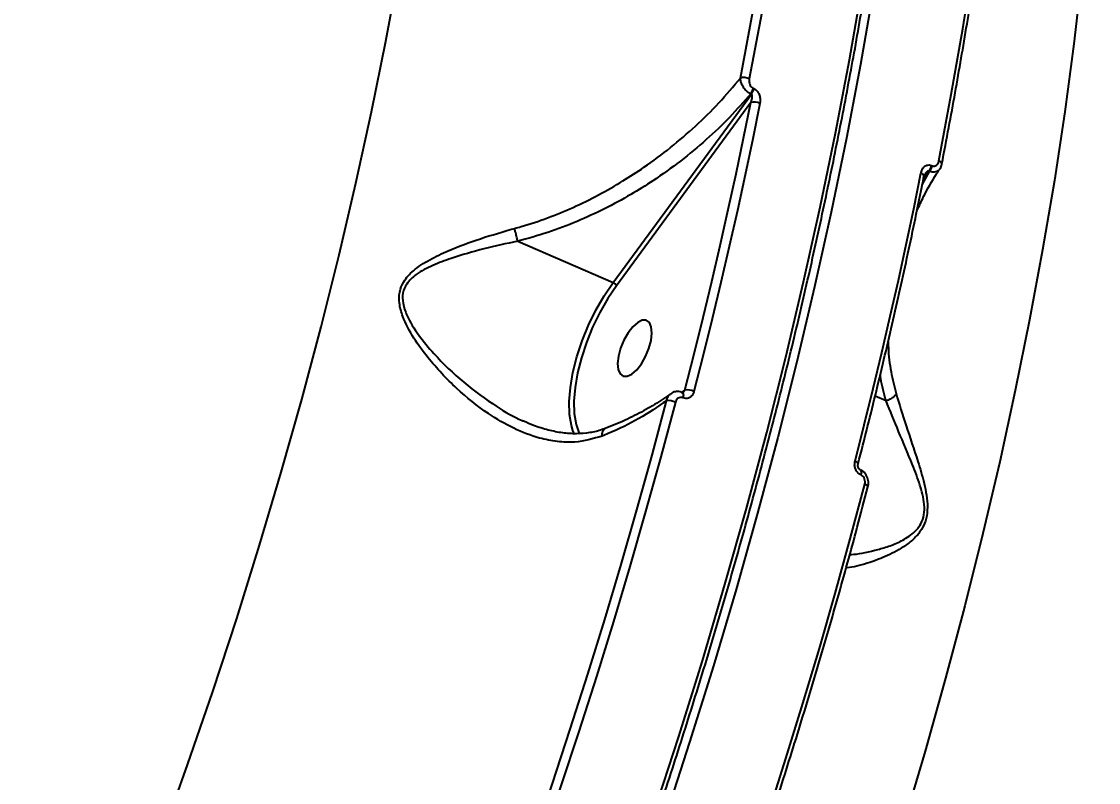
# Model space of a CAD drawing. Header units: millimetres. Extents: x -4153 to 4002, y -5023 to 3197.
# Drawn here: x -260.3 to -100.3, y -1819.7 to -1706.7 of the extents above; entities that cross this region are included whole.
import ezdxf

# ---------------------------------------------------------------- set-up
doc = ezdxf.new("R2010")
doc.units = ezdxf.units.MM
for name, color, linetype in [('DIKOM_ОБЪЕКТ', 7, 'Continuous'), ('DIKOM_РАЗМЕР_ЗОНА', 7, 'Continuous'), ('DIKOM_РАЗМЕР_ОБЪЕКТА', 7, 'Continuous')]:
    doc.layers.add(name, color=color, linetype=linetype)
doc.styles.add('style1', font='arialbd.ttf', dxfattribs={"width": 0.8})
doc.dimstyles.new('1-50', dxfattribs={"dimtxt": 300, "dimasz": 200, "dimexe": 100, "dimexo": 0, "dimgap": 100, "dimtad": 1, "dimtxsty": 'style1', "dimcen": 200, "dimclrd": 7, "dimclre": 7, "dimclrt": 7, "dimadec": 1, "dimazin": 2, "dimtfac": 1, "dimtmove": 0, "dimatfit": 2, "dimfxl": 0, "dimlwd": 25, "dimlwe": 18, "dimarcsym": 0})

# ---------------------------------------------------------------- blocks, each defined once
blk = doc.blocks.new('*D9')
at = {"layer": 'Defpoints', "color": 0, "transparency": 16777216}
for p in [(2370.19, 1747.32), (-2106.31, -2974.61), (1195.51, -2974.61)]:
    blk.add_point(p, dxfattribs=at)
at = {"layer": 'DIKOM_РАЗМЕР_ОБЪЕКТА', "color": 7, "lineweight": 18, "transparency": 16777216}
for p, q in [((2370.19, 1747.32), (-2206.31, 1747.32)), ((1195.51, -2974.61), (-2206.31, -2974.61))]:
    blk.add_line(p, q, dxfattribs=at)
at = {"layer": 'DIKOM_РАЗМЕР_ОБЪЕКТА', "color": 7, "lineweight": 25, "transparency": 16777216}
blk.add_line((-2106.31, 1547.32), (-2106.31, -2774.61), dxfattribs=at)
at = {"layer": 'DIKOM_РАЗМЕР_ОБЪЕКТА', "color": 7, "transparency": 16777216}
for points in [[(-2139.64, 1547.32), (-2072.98, 1547.32), (-2106.31, 1747.32)], [(-2139.64, -2774.61), (-2072.98, -2774.61), (-2106.31, -2974.61)]]:
    blk.add_solid(points, dxfattribs=at)
at = {"layer": 'DIKOM_РАЗМЕР_ОБЪЕКТА', "color": 7, "transparency": 16777216, "insert": (-2359.48, -612.26), "char_height": 300, "attachment_point": 5, "rotation": 90, "style": 'style1'}
blk.add_mtext('{\\fArial|b0|i0|c204|p34;4700}', dxfattribs=at)
blk = doc.blocks.new('*D10')
at = {"layer": 'Defpoints', "color": 0, "transparency": 16777216}
for p in [(4001.69, -909.96), (-3216.31, -1859.46), (4001.69, -4923)]:
    blk.add_point(p, dxfattribs=at)
at = {"layer": 'DIKOM_РАЗМЕР_ЗОНА', "color": 7, "lineweight": 18, "transparency": 16777216}
for p, q in [((4001.69, -909.96), (4001.69, -5023)), ((-3216.31, -1859.46), (-3216.31, -5023))]:
    blk.add_line(p, q, dxfattribs=at)
at = {"layer": 'DIKOM_РАЗМЕР_ЗОНА', "color": 7, "lineweight": 25, "transparency": 16777216}
blk.add_line((-3016.31, -4923), (3801.69, -4923), dxfattribs=at)
at = {"layer": 'DIKOM_РАЗМЕР_ЗОНА', "color": 7, "transparency": 16777216}
for points in [[(-3016.31, -4889.67), (-3016.31, -4956.33), (-3216.31, -4923)], [(3801.69, -4889.67), (3801.69, -4956.33), (4001.69, -4923)]]:
    blk.add_solid(points, dxfattribs=at)
at = {"layer": 'DIKOM_РАЗМЕР_ЗОНА', "color": 7, "transparency": 16777216, "insert": (392.69, -4669.83), "char_height": 300, "attachment_point": 5, "style": 'style1'}
blk.add_mtext('{\\fArial|b0|i0|c204|p34;7200}', dxfattribs=at)
blk = doc.blocks.new('*D11')
at = {"layer": 'Defpoints', "color": 0, "transparency": 16777216}
for p in [(2631.36, 3197.31), (-3702.81, -4429.79), (2071.05, -4429.79)]:
    blk.add_point(p, dxfattribs=at)
at = {"layer": 'DIKOM_РАЗМЕР_ЗОНА', "color": 7, "lineweight": 18, "transparency": 16777216}
for p, q in [((2631.36, 3197.31), (-3802.81, 3197.31)), ((2071.05, -4429.79), (-3802.81, -4429.79))]:
    blk.add_line(p, q, dxfattribs=at)
at = {"layer": 'DIKOM_РАЗМЕР_ЗОНА', "color": 7, "lineweight": 25, "transparency": 16777216}
blk.add_line((-3702.81, 2997.31), (-3702.81, -4229.79), dxfattribs=at)
at = {"layer": 'DIKOM_РАЗМЕР_ЗОНА', "color": 7, "transparency": 16777216}
for points in [[(-3736.14, 2997.31), (-3669.48, 2997.31), (-3702.81, 3197.31)], [(-3736.14, -4229.79), (-3669.48, -4229.79), (-3702.81, -4429.79)]]:
    blk.add_solid(points, dxfattribs=at)
at = {"layer": 'DIKOM_РАЗМЕР_ЗОНА', "color": 7, "transparency": 16777216, "insert": (-3955.98, -616.24), "char_height": 300, "attachment_point": 5, "rotation": 90, "style": 'style1'}
blk.add_mtext('{\\fArial|b0|i0|c204|p34;7600}', dxfattribs=at)
blk = doc.blocks.new('*D12')
at = {"layer": 'Defpoints', "color": 0, "transparency": 16777216}
for p in [(-1688.31, 690.56), (2486.69, 690.56), (-1688.31, -3442.2)]:
    blk.add_point(p, dxfattribs=at)
at = {"layer": 'DIKOM_РАЗМЕР_ОБЪЕКТА', "color": 7, "lineweight": 18, "transparency": 16777216}
for p, q in [((-1688.31, 690.56), (-1688.31, -3542.2)), ((2486.69, 690.56), (2486.69, -3542.2))]:
    blk.add_line(p, q, dxfattribs=at)
at = {"layer": 'DIKOM_РАЗМЕР_ОБЪЕКТА', "color": 7, "lineweight": 25, "transparency": 16777216}
blk.add_line((2286.69, -3442.2), (-1488.31, -3442.2), dxfattribs=at)
at = {"layer": 'DIKOM_РАЗМЕР_ОБЪЕКТА', "color": 7, "transparency": 16777216}
for points in [[(-1488.31, -3408.87), (-1488.31, -3475.54), (-1688.31, -3442.2)], [(2286.69, -3408.87), (2286.69, -3475.54), (2486.69, -3442.2)]]:
    blk.add_solid(points, dxfattribs=at)
at = {"layer": 'DIKOM_РАЗМЕР_ОБЪЕКТА', "color": 7, "transparency": 16777216, "insert": (399.19, -3189.03), "char_height": 300, "attachment_point": 5, "style": 'style1'}
blk.add_mtext('{\\fArial|b0|i0|c204|p34;4175}', dxfattribs=at)

msp = doc.modelspace()

# ---------------------------------------------------------------- linework, layer by layer
at = {"layer": 'DIKOM_ОБЪЕКТ', "color": 7, "linetype": 'Continuous'}
for p, q in [((-151.572, -1716.621), (-151.487, -1716.658)), ((-172.399, -1745.483), (-151.851, -1717.49)), ((-151.851, -1717.49), (-151.936, -1717.453)), ((-151.941, -1718.759), (-171.901, -1745.952)), ((-125.077, -1728.095), (-124.991, -1728.132)), ((-126.459, -1730.946), (-125.356, -1728.965)), ((-125.441, -1728.928), (-126.281, -1730.071)), ((-125.356, -1728.965), (-125.441, -1728.928)), ((-186.561, -1739.35), (-172.399, -1745.483)), ((-162.168, -1761.833), (-161.713, -1761.455)), ((-162.112, -1761.842), (-162.139, -1761.83)), ((-161.998, -1762.615), (-162.026, -1762.604)), ((-131.827, -1763.054), (-133.471, -1762.342)), ((-185.695, -1766.042), (-185.184, -1766.233)), ((-178.139, -1768.041), (-178.369, -1767.452)), ((-135.675, -1773.291), (-135.703, -1773.28)), ((-135.562, -1774.065), (-135.589, -1774.053))]:
    msp.add_line(p, q, dxfattribs=at)
at = {"layer": 'DIKOM_ОБЪЕКТ', "color": 7, "linetype": 'Continuous', "flags": 128}
for points in [[(-153.473, -1715.096), (-151.623, -1705.26), (-149.929, -1695.504), (-148.392, -1685.835), (-147.013, -1676.261), (-145.794, -1666.786), (-144.735, -1657.42), (-143.836, -1648.166), (-143.099, -1639.033)], [(-141.756, -1638.984), (-142.494, -1648.138), (-143.395, -1657.411), (-144.456, -1666.799), (-145.678, -1676.294), (-147.06, -1685.889), (-148.6, -1695.579), (-150.298, -1705.357), (-152.153, -1715.215)], [(-123.994, -1727.41), (-122.139, -1717.552), (-120.441, -1707.774), (-118.901, -1698.085), (-117.519, -1688.489), (-116.297, -1678.994), (-115.236, -1669.606), (-114.335, -1660.333), (-113.596, -1651.179)], [(-256.662, -1871.218), (-252.149, -1860.479), (-247.783, -1849.692), (-243.57, -1838.866), (-239.513, -1828.011), (-235.616, -1817.138), (-231.883, -1806.257), (-228.316, -1795.377), (-224.919, -1784.509), (-221.696, -1773.664), (-218.65, -1762.85), (-215.783, -1752.079), (-213.097, -1741.36), (-210.596, -1730.703), (-208.282, -1720.118), (-206.157, -1709.615), (-204.223, -1699.204)], [(-102.775, -1700.093), (-103.929, -1710.042), (-105.281, -1720.12), (-106.828, -1730.319), (-108.57, -1740.629), (-110.504, -1751.04), (-112.629, -1761.543), (-114.943, -1772.128), (-117.444, -1782.785), (-120.13, -1793.504), (-122.997, -1804.276), (-126.044, -1815.089), (-129.266, -1825.935), (-132.663, -1836.802), (-136.23, -1847.682), (-139.963, -1858.563), (-143.861, -1869.436), (-147.917, -1880.291), (-152.131, -1891.117), (-156.496, -1901.904), (-161.009, -1912.643)], [(-222.827, -1958.555), (-217.363, -1947.761), (-212.024, -1936.867), (-206.813, -1925.881), (-201.734, -1914.814), (-196.793, -1903.673), (-191.992, -1892.47), (-187.337, -1881.213), (-182.831, -1869.911), (-178.478, -1858.574), (-174.281, -1847.212), (-170.244, -1835.835), (-166.371, -1824.451), (-162.665, -1813.071), (-159.128, -1801.703), (-155.764, -1790.359), (-152.576, -1779.046), (-149.567, -1767.775), (-146.738, -1756.556), (-144.092, -1745.396), (-141.632, -1734.308), (-139.36, -1723.298), (-137.277, -1712.377), (-135.385, -1701.554)], [(-133.734, -1702.268), (-135.626, -1713.092), (-137.709, -1724.013), (-139.981, -1735.022), (-142.442, -1746.111), (-145.087, -1757.27), (-147.916, -1768.49), (-150.926, -1779.761), (-154.114, -1791.073), (-157.477, -1802.418), (-161.014, -1813.785), (-164.72, -1825.166), (-168.594, -1836.55), (-172.63, -1847.927), (-176.827, -1859.289), (-181.18, -1870.626), (-185.687, -1881.927), (-190.342, -1893.185), (-195.142, -1904.388), (-200.084, -1915.529), (-205.162, -1926.596), (-210.373, -1937.582), (-215.713, -1948.476), (-221.176, -1959.27)], [(-161.713, -1761.455), (-160.342, -1756.065), (-159.014, -1750.688), (-157.728, -1745.325), (-156.484, -1739.977), (-155.283, -1734.646), (-154.126, -1729.332), (-153.011, -1724.036), (-151.941, -1718.759)], [(-150.58, -1718.867), (-151.653, -1724.156), (-152.77, -1729.465), (-153.93, -1734.792), (-155.134, -1740.136), (-156.381, -1745.496), (-157.67, -1750.872), (-159.002, -1756.262), (-160.376, -1761.665)], [(-123.549, -1727.858), (-123.547, -1727.803), (-123.575, -1727.722), (-123.636, -1727.64), (-123.729, -1727.559), (-123.849, -1727.481), (-123.994, -1727.41)], [(-136.442, -1772.03), (-135.068, -1766.627), (-133.736, -1761.237), (-132.447, -1755.862), (-131.2, -1750.501), (-129.996, -1745.157), (-128.836, -1739.83), (-127.719, -1734.521), (-126.646, -1729.232)], [(-126.201, -1729.677), (-126.198, -1729.64), (-126.219, -1729.558), (-126.278, -1729.473), (-126.371, -1729.388), (-126.495, -1729.307), (-126.646, -1729.232)], [(-178.369, -1767.452), (-178.575, -1766.739), (-178.844, -1765.07), (-178.897, -1763.166), (-178.732, -1761.073), (-178.353, -1758.839), (-177.768, -1756.517), (-176.993, -1754.161), (-176.045, -1751.827), (-174.945, -1749.567), (-173.72, -1747.436), (-172.399, -1745.483)], [(-171.901, -1745.952), (-173.182, -1747.846), (-174.37, -1749.912), (-175.436, -1752.103), (-176.356, -1754.367), (-177.108, -1756.651), (-177.674, -1758.903), (-178.042, -1761.069), (-178.202, -1763.098), (-178.151, -1764.944), (-177.89, -1766.563), (-177.426, -1767.917), (-177.378, -1768.017)], [(-168.887, -1758.435), (-168.187, -1757.536), (-167.567, -1756.451), (-167.078, -1755.269), (-166.758, -1754.083), (-166.634, -1752.992), (-166.716, -1752.082), (-166.997, -1751.428), (-167.454, -1751.083), (-168.051, -1751.075), (-168.739, -1751.404), (-169.462, -1752.044), (-170.161, -1752.942), (-170.781, -1754.026), (-171.271, -1755.209), (-171.59, -1756.395), (-171.714, -1757.486), (-171.632, -1758.396), (-171.351, -1759.049), (-170.894, -1759.395), (-170.297, -1759.403), (-169.609, -1759.074), (-168.887, -1758.435)], [(-184.225, -1828.206), (-181.442, -1820.031), (-178.746, -1811.856), (-176.136, -1803.686), (-173.615, -1795.525), (-171.184, -1787.375), (-168.842, -1779.24), (-166.593, -1771.124), (-164.435, -1763.031)], [(-163.139, -1763.256), (-165.301, -1771.367), (-167.556, -1779.501), (-169.902, -1787.654), (-172.339, -1795.822), (-174.866, -1804.001), (-177.481, -1812.189), (-180.184, -1820.382), (-182.972, -1828.576)], [(-162.139, -1761.83), (-162.133, -1761.833), (-162.05, -1761.905), (-161.996, -1762.027), (-161.973, -1762.19), (-161.983, -1762.386), (-162.026, -1762.604)], [(-162.115, -1761.841), (-162.106, -1761.845), (-162.023, -1761.917), (-161.968, -1762.038), (-161.946, -1762.202), (-161.956, -1762.398), (-161.998, -1762.615)], [(-135.986, -1772.428), (-135.983, -1772.393), (-136.008, -1772.327), (-136.07, -1772.254), (-136.165, -1772.178), (-136.291, -1772.103), (-136.442, -1772.03)], [(-135.706, -1773.278), (-135.696, -1773.283), (-135.613, -1773.354), (-135.559, -1773.476), (-135.536, -1773.639), (-135.546, -1773.836), (-135.589, -1774.053)], [(-135.675, -1773.291), (-135.669, -1773.294), (-135.586, -1773.366), (-135.532, -1773.488), (-135.509, -1773.651), (-135.519, -1773.847), (-135.562, -1774.065)], [(-154.813, -1840.771), (-152.024, -1832.577), (-149.322, -1824.384), (-146.707, -1816.196), (-144.18, -1808.017), (-141.743, -1799.849), (-139.397, -1791.696), (-137.142, -1783.562), (-134.98, -1775.451)], [(-134.523, -1775.846), (-134.523, -1775.797), (-134.554, -1775.732), (-134.618, -1775.663), (-134.713, -1775.592), (-134.835, -1775.52), (-134.98, -1775.451)]]:
    msp.add_lwpolyline(points, dxfattribs=at)
at = {"layer": 'DIKOM_ОБЪЕКТ', "color": 7, "linetype": 'Continuous'}
for centre, radius, start, end in [((-152.981, -1717.021), 1.987, 65.36176, 104.34266), ((-153.693, -1716.188), 2.165, 324.23554, 348.45922), ((-153.611, -1716.223), 2.169, 324.25401, 348.44075), ((-151.403, -1720.615), 1.932, 64.77995, 106.14324), ((-127.201, -1727.661), 2.169, 324.24288, 348.43641), ((-127.12, -1727.696), 2.173, 324.26596, 348.41332), ((-172.74, -1746.344), 0.925, 25.01791, 68.40045), ((-161.403, -1763.845), 2.41, 64.77345, 97.39357), ((-164.212, -1765.593), 2.572, 65.33183, 94.96858)]:
    msp.add_arc(centre, radius, start, end, dxfattribs=at)
for points, knots in [([(-222.274, -1958.703), (-221.362, -1956.92), (-218.715, -1951.75), (-214.418, -1943.119), (-209.422, -1932.79), (-204.543, -1922.381), (-199.785, -1911.901), (-195.149, -1901.36), (-190.641, -1890.763), (-186.263, -1880.12), (-182.018, -1869.438), (-177.911, -1858.726), (-173.943, -1847.99), (-170.119, -1837.241), (-166.44, -1826.484), (-162.909, -1815.73), (-159.53, -1804.985), (-156.304, -1794.258), (-153.235, -1783.556), (-150.324, -1772.889), (-147.575, -1762.263), (-144.987, -1751.687), (-142.565, -1741.169), (-140.308, -1730.716), (-138.221, -1720.337), (-136.303, -1710.039), (-134.556, -1699.83), (-132.982, -1689.717), (-131.582, -1679.709), (-130.357, -1669.813), (-129.307, -1660.035), (-128.435, -1650.384), (-127.739, -1640.867), (-127.222, -1631.49), (-126.883, -1622.261), (-126.723, -1613.187), (-126.741, -1604.274), (-126.938, -1595.53), (-127.315, -1586.96), (-127.869, -1578.571), (-128.602, -1570.37), (-129.513, -1562.362), (-130.601, -1554.554), (-131.866, -1546.951), (-133.305, -1539.56), (-134.92, -1532.385), (-136.708, -1525.432), (-138.669, -1518.707), (-140.8, -1512.215), (-143.101, -1505.96), (-145.569, -1499.948), (-148.204, -1494.183), (-151.002, -1488.67), (-153.962, -1483.413), (-157.082, -1478.416), (-160.358, -1473.681), (-163.794, -1469.226), (-166.881, -1465.562), (-168.883, -1463.496), (-169.633, -1462.722)], [0, 0, 0, 0, 0.0093744, 0.0271862, 0.0449982, 0.0628104, 0.0806222, 0.0984341, 0.1162458, 0.1340577, 0.1518698, 0.1696817, 0.1874938, 0.205306, 0.2231183, 0.2409306, 0.2587432, 0.2765559, 0.2943692, 0.3121824, 0.3299962, 0.3478101, 0.3656243, 0.383439, 0.4012544, 0.4190699, 0.4368858, 0.4547027, 0.4725198, 0.4903376, 0.5081558, 0.5259752, 0.5437951, 0.5616154, 0.5794369, 0.5972592, 0.6150823, 0.6329064, 0.6507313, 0.668557, 0.6863836, 0.7042112, 0.7220398, 0.7398689, 0.7576988, 0.7755289, 0.7933595, 0.8111901, 0.8290198, 0.8468486, 0.8646756, 0.8825008, 0.9003223, 0.9181399, 0.9359524, 0.9537585, 0.9715573, 0.9893478, 1, 1, 1, 1]), ([(-123.549, -1727.858), (-123.199, -1726.045), (-122.185, -1720.788), (-120.637, -1712.15), (-118.962, -1701.98), (-117.462, -1691.911), (-116.136, -1681.95), (-114.985, -1672.102), (-114.028, -1662.549), (-113.46, -1655.773), (-113.2, -1652.228), (-113.161, -1651.689)], [0, 0, 0, 0, 0.0688419, 0.1996557, 0.3304759, 0.4613013, 0.59213, 0.7229639, 0.8538026, 0.9777648, 1, 1, 1, 1]), ([(-187.031, -1737.44), (-186.703, -1737.349), (-185.056, -1736.892), (-182.127, -1735.914), (-176.987, -1733.806), (-172.185, -1731.251), (-167.433, -1728.157), (-163.805, -1725.459), (-160.083, -1722.251), (-156.59, -1718.809), (-154.512, -1716.334), (-153.473, -1715.096)], [0, 0, 0, 0, 0.0242928, 0.1222466, 0.2202165, 0.4215137, 0.5118897, 0.6322377, 0.7525889, 0.8762965, 1, 1, 1, 1]), ([(-151.936, -1717.453), (-152.011, -1717.414), (-152.258, -1717.287), (-152.651, -1716.963), (-153.067, -1716.447), (-153.368, -1715.839), (-153.468, -1715.372), (-153.473, -1715.134), (-153.473, -1715.096)], [0, 0, 0, 0, 0.0891595, 0.2936322, 0.489605, 0.7164031, 0.9546287, 1, 1, 1, 1]), ([(-152.153, -1715.215), (-152.169, -1715.374), (-152.199, -1715.655), (-152.094, -1716.055), (-151.924, -1716.359), (-151.735, -1716.54), (-151.61, -1716.602), (-151.572, -1716.621)], [0, 0, 0, 0, 0.3025569, 0.5346722, 0.7255007, 0.917149, 1, 1, 1, 1]), ([(-151.487, -1716.658), (-151.429, -1716.686), (-151.232, -1716.784), (-150.935, -1717.075), (-150.665, -1717.565), (-150.506, -1718.193), (-150.554, -1718.629), (-150.58, -1718.867)], [0, 0, 0, 0, 0.0796098, 0.2757492, 0.4707196, 0.7105069, 1, 1, 1, 1]), ([(-151.936, -1717.453), (-152.969, -1718.63), (-155.034, -1720.982), (-158.541, -1724.312), (-162.341, -1727.47), (-166.114, -1730.167), (-169.895, -1732.525), (-173.646, -1734.564), (-177.77, -1736.46), (-182.074, -1738.111), (-185.067, -1738.936), (-186.563, -1739.348)], [0, 0, 0, 0, 0.1183288, 0.2366544, 0.3581455, 0.4796305, 0.5712585, 0.6768256, 0.7823901, 0.8912064, 1, 1, 1, 1]), ([(-151.941, -1718.759), (-151.879, -1718.609), (-151.769, -1718.343), (-151.699, -1717.98), (-151.701, -1717.739), (-151.743, -1717.6), (-151.789, -1717.526), (-151.833, -1717.501), (-151.851, -1717.49)], [0, 0, 0, 0, 0.3508203, 0.6182946, 0.8028851, 0.8793516, 0.9492881, 1, 1, 1, 1]), ([(-126.646, -1729.232), (-126.639, -1729.201), (-126.591, -1728.976), (-126.445, -1728.614), (-126.146, -1728.253), (-125.809, -1728.052), (-125.445, -1727.981), (-125.2, -1728.057), (-125.077, -1728.095)], [0, 0, 0, 0, 0.0392318, 0.2872289, 0.4951882, 0.6710378, 0.8352899, 1, 1, 1, 1]), ([(-124.991, -1728.132), (-124.912, -1728.157), (-124.753, -1728.207), (-124.518, -1728.162), (-124.305, -1728.033), (-124.119, -1727.804), (-124.028, -1727.575), (-123.998, -1727.432), (-123.994, -1727.41)], [0, 0, 0, 0, 0.167276, 0.3344485, 0.5091122, 0.7130021, 0.9576843, 1, 1, 1, 1]), ([(-123.863, -1728.624), (-123.842, -1728.597), (-123.679, -1728.398), (-123.568, -1728.123), (-123.558, -1727.875), (-123.557, -1727.856)], [0, 0, 0, 0, 0.12401476, 0.93313488, 1, 1, 1, 1]), ([(-135.986, -1772.428), (-135.51, -1770.566), (-134.129, -1765.166), (-131.968, -1756.265), (-129.561, -1745.753), (-127.656, -1736.895), (-126.579, -1731.556), (-126.201, -1729.677)], [0, 0, 0, 0, 0.12932455, 0.37505664, 0.62079981, 0.86654402, 1, 1, 1, 1]), ([(-127.244, -1734.812), (-126.919, -1734.11), (-126.061, -1732.257), (-124.91, -1730.193), (-124.013, -1728.865), (-123.854, -1728.63)], [0, 0, 0, 0, 0.3340063, 0.8822709, 1, 1, 1, 1]), ([(-126.189, -1729.686), (-126.178, -1729.621), (-126.153, -1729.467), (-126.097, -1729.389), (-126.064, -1729.344)], [0, 0, 0, 0, 0.4194165, 1, 1, 1, 1]), ([(-125.441, -1728.928), (-125.464, -1728.921), (-125.509, -1728.908), (-125.615, -1728.925), (-125.76, -1729.005), (-125.923, -1729.153), (-126.017, -1729.281), (-126.063, -1729.344)], [0, 0, 0, 0, 0.0944999, 0.1877077, 0.4165864, 0.7138381, 1, 1, 1, 1]), ([(-123.86, -1728.626), (-123.936, -1728.726), (-124.088, -1728.928), (-124.452, -1729.077), (-124.882, -1729.112), (-125.197, -1729.014), (-125.356, -1728.965)], [0, 0, 0, 0, 0.2488863, 0.4983832, 0.7465126, 1, 1, 1, 1]), ([(-174.01, -1768.284), (-175.353, -1768.675), (-177.531, -1769.31), (-180.691, -1769.165), (-183.747, -1768.564), (-187.216, -1767.214), (-191.38, -1764.778), (-195.734, -1761.286), (-199.405, -1757.401), (-202.066, -1753.756), (-203.547, -1751.038), (-204.211, -1748.669), (-204.194, -1746.86), (-203.499, -1745.136), (-201.945, -1743.495), (-199.647, -1742.038), (-196.315, -1740.464), (-192.109, -1738.897), (-188.734, -1737.929), (-187.031, -1737.44)], [0, 0, 0, 0, 0.074258, 0.1205071, 0.1678169, 0.2375799, 0.3094455, 0.4056706, 0.5047056, 0.5602515, 0.6168538, 0.6484764, 0.6753883, 0.7024592, 0.7386864, 0.7871112, 0.8368194, 0.9176528, 1, 1, 1, 1]), ([(-186.563, -1739.348), (-186.606, -1739.16), (-186.692, -1738.784), (-186.842, -1738.175), (-186.956, -1737.726), (-187.013, -1737.507), (-187.031, -1737.44)], [0, 0, 0, 0, 0.3253088, 0.6505364, 0.8926392, 1, 1, 1, 1]), ([(-186.561, -1739.35), (-188.25, -1739.708), (-191.628, -1740.424), (-195.82, -1741.652), (-199.194, -1742.868), (-201.473, -1744.069), (-203.047, -1745.468), (-203.72, -1747.014), (-203.67, -1748.67), (-202.893, -1750.845), (-201.321, -1753.371), (-198.475, -1756.727), (-194.672, -1760.433), (-190.168, -1763.635), (-187.139, -1765.508), (-185.76, -1766.017), (-185.695, -1766.042)], [0, 0, 0, 0, 0.1086263, 0.2172486, 0.2812387, 0.344916, 0.3899059, 0.422462, 0.4549934, 0.4944776, 0.5674542, 0.6408354, 0.7709923, 0.9010622, 0.9952729, 1, 1, 1, 1]), ([(-186.563, -1739.348), (-186.563, -1739.348), (-186.563, -1739.349), (-186.562, -1739.35), (-186.562, -1739.35), (-186.561, -1739.35)], [0, 0, 0, 0, 0.28936107, 0.72807496, 1, 1, 1, 1]), ([(-131.502, -1754.124), (-131.502, -1754.479), (-131.504, -1756.039), (-131.165, -1758.685), (-130.612, -1760.913), (-130.344, -1761.99)], [0, 0, 0, 0, 0.1318933, 0.5804191, 1, 1, 1, 1]), ([(-131.823, -1763.055), (-132.144, -1761.962), (-132.518, -1760.683), (-132.675, -1759.355), (-132.697, -1759.162)], [0, 0, 0, 0, 0.85469347, 1, 1, 1, 1]), ([(-162.145, -1761.845), (-162.186, -1761.822), (-162.433, -1761.685), (-162.955, -1761.66), (-163.516, -1761.773), (-163.768, -1761.979), (-163.848, -1762.044)], [0, 0, 0, 0, 0.0765943, 0.4627562, 0.8298565, 1, 1, 1, 1]), ([(-160.376, -1761.665), (-160.422, -1761.803), (-160.522, -1762.097), (-160.807, -1762.443), (-161.176, -1762.665), (-161.59, -1762.743), (-161.862, -1762.658), (-161.998, -1762.615)], [0, 0, 0, 0, 0.1890364, 0.4044785, 0.6068707, 0.8033448, 1, 1, 1, 1]), ([(-161.994, -1761.816), (-161.992, -1761.815), (-161.925, -1761.772), (-161.826, -1761.646), (-161.75, -1761.517), (-161.713, -1761.455)], [0, 0, 0, 0, 0.0124444, 0.5285365, 1, 1, 1, 1]), ([(-164.435, -1763.031), (-165.774, -1763.942), (-168.401, -1765.73), (-171.796, -1767.373), (-173.706, -1768.159), (-174.01, -1768.284)], [0, 0, 0, 0, 0.4665386, 0.9150266, 1, 1, 1, 1]), ([(-163.881, -1762.019), (-163.959, -1762.081), (-164.761, -1762.708), (-166.524, -1763.804), (-169.179, -1765.272), (-171.549, -1766.395), (-173.087, -1766.971), (-173.59, -1767.159)], [0, 0, 0, 0, 0.0303465, 0.308516, 0.5868219, 0.8649487, 1, 1, 1, 1]), ([(-164.435, -1763.031), (-164.394, -1762.863), (-164.304, -1762.501), (-164.086, -1762.16), (-163.898, -1762.06), (-163.865, -1762.043)], [0, 0, 0, 0, 0.4162968, 0.8985622, 1, 1, 1, 1]), ([(-162.026, -1762.604), (-162.118, -1762.575), (-162.303, -1762.518), (-162.586, -1762.571), (-162.839, -1762.722), (-163.037, -1762.959), (-163.107, -1763.162), (-163.139, -1763.256)], [0, 0, 0, 0, 0.1951722, 0.3900896, 0.593287, 0.811153, 1, 1, 1, 1]), ([(-161.996, -1761.814), (-162.011, -1761.826), (-162.058, -1761.862), (-162.051, -1761.861), (-162.1, -1761.844), (-162.116, -1761.838)], [0, 0, 0, 0, 0.2545276, 0.7517645, 1, 1, 1, 1]), ([(-130.344, -1761.99), (-129.864, -1763.561), (-128.892, -1766.743), (-127.33, -1771.261), (-126.281, -1774.762), (-125.8, -1777.065), (-125.63, -1778.841), (-125.813, -1780.574), (-126.477, -1782.192), (-127.574, -1783.496), (-128.896, -1784.548), (-130.733, -1785.647), (-133.322, -1786.81), (-135.754, -1787.536), (-137.268, -1787.852), (-137.716, -1787.863), (-137.776, -1787.864)], [0, 0, 0, 0, 0.1333208, 0.2698817, 0.3489202, 0.3889464, 0.4301403, 0.4686805, 0.5073077, 0.5591591, 0.6106267, 0.6622139, 0.7690798, 0.9137385, 0.9884307, 1, 1, 1, 1]), ([(-137.224, -1785.868), (-137.145, -1785.87), (-136.15, -1785.899), (-134.182, -1785.429), (-131.695, -1784.779), (-129.8, -1784.057), (-128.12, -1783.046), (-126.855, -1781.815), (-126.206, -1780.374), (-126.089, -1778.836), (-126.312, -1777.299), (-126.603, -1776.233), (-127.102, -1774.62), (-128.192, -1771.789), (-130.014, -1767.541), (-131.222, -1764.55), (-131.827, -1763.054)], [0, 0, 0, 0, 0.0141267, 0.1762021, 0.2521665, 0.3281734, 0.4035255, 0.4569114, 0.4953905, 0.5337785, 0.5726685, 0.6118176, 0.6182218, 0.7033486, 0.8516411, 1, 1, 1, 1]), ([(-131.827, -1763.054), (-131.826, -1763.055), (-131.826, -1763.055), (-131.824, -1763.055), (-131.824, -1763.055), (-131.823, -1763.055)], [0, 0, 0, 0, 0.3908733, 0.726567, 1, 1, 1, 1]), ([(-130.344, -1761.99), (-130.372, -1762.038), (-130.461, -1762.192), (-130.72, -1762.48), (-131.189, -1762.822), (-131.612, -1762.977), (-131.823, -1763.055)], [0, 0, 0, 0, 0.1074258, 0.3494694, 0.6747348, 1, 1, 1, 1]), ([(-173.572, -1767.145), (-173.721, -1767.209), (-174.454, -1767.524), (-175.869, -1767.809), (-177.824, -1767.994), (-179.893, -1767.866), (-182.031, -1767.429), (-183.988, -1766.839), (-185.198, -1766.292), (-185.696, -1766.067)], [0, 0, 0, 0, 0.0397602, 0.1947431, 0.3578278, 0.5271628, 0.7013072, 0.8771452, 1, 1, 1, 1]), ([(-174.01, -1768.284), (-174.011, -1768.259), (-174.019, -1768.043), (-173.976, -1767.674), (-173.814, -1767.308), (-173.632, -1767.226), (-173.552, -1767.189)], [0, 0, 0, 0, 0.0450083, 0.3820241, 0.7246747, 1, 1, 1, 1]), ([(-135.589, -1774.053), (-135.65, -1774.023), (-135.851, -1773.923), (-136.156, -1773.632), (-136.415, -1773.149), (-136.533, -1772.579), (-136.472, -1772.213), (-136.442, -1772.03)], [0, 0, 0, 0, 0.0931394, 0.3039101, 0.5302453, 0.7651971, 1, 1, 1, 1]), ([(-135.706, -1773.276), (-135.718, -1773.271), (-135.743, -1773.261), (-135.819, -1773.197), (-135.896, -1773.092), (-135.967, -1772.944), (-136.011, -1772.759), (-136.018, -1772.571), (-135.991, -1772.473), (-135.98, -1772.431)], [0, 0, 0, 0, 0.1089077, 0.2377362, 0.3622489, 0.5016046, 0.6688903, 0.8582524, 1, 1, 1, 1]), ([(-134.537, -1775.84), (-134.518, -1775.782), (-134.418, -1775.481), (-134.448, -1774.857), (-134.714, -1774.114), (-135.162, -1773.557), (-135.531, -1773.384), (-135.684, -1773.312)], [0, 0, 0, 0, 0.0605725, 0.3168131, 0.5931649, 0.8307955, 1, 1, 1, 1]), ([(-134.98, -1775.451), (-134.959, -1775.326), (-134.917, -1775.077), (-134.997, -1774.688), (-135.174, -1774.355), (-135.383, -1774.153), (-135.52, -1774.085), (-135.562, -1774.065)], [0, 0, 0, 0, 0.2337586, 0.4673462, 0.6955405, 0.908701, 1, 1, 1, 1]), ([(-154.331, -1841.084), (-153.683, -1839.197), (-151.804, -1833.725), (-148.807, -1824.668), (-145.392, -1813.92), (-142.13, -1803.188), (-139.026, -1792.48), (-136.505, -1783.367), (-135.047, -1777.833), (-134.523, -1775.846)], [0, 0, 0, 0, 0.0864652, 0.2507511, 0.4150417, 0.5793365, 0.743631, 0.9079307, 1, 1, 1, 1])]:
    msp.add_open_spline(points, degree=3, knots=knots, dxfattribs=at)

# ---------------------------------------------------------------- dimensions: what is measured, and where the dimension line sits
at = {"layer": 'DIKOM_РАЗМЕР_ЗОНА'}
dim = msp.add_linear_dim(base=(-3702.81, -4429.789), p1=(2631.356, 3197.305), p2=(2071.052, -4429.789), angle=90, text='{\\fArial|b0|i0|c204|p34;7600}', dimstyle='1-50', dxfattribs=at)
dim.commit()
dim.dimension.update_dxf_attribs({"geometry": '*D11', "text_midpoint": (-3702.81, -616.242), "dimtype": 160})
dim = msp.add_linear_dim(base=(4001.69, -4923), p1=(-3216.31, -1859.463), p2=(4001.69, -909.963), text='{\\fArial|b0|i0|c204|p34;7200}', dimstyle='1-50', dxfattribs=at)
dim.commit()
dim.dimension.update_dxf_attribs({"geometry": '*D10', "text_midpoint": (392.69, -4923), "dimtype": 160})
at = {"layer": 'DIKOM_РАЗМЕР_ОБЪЕКТА'}
dim = msp.add_linear_dim(base=(-2106.31, -2974.611), p1=(2370.191, 1747.316), p2=(1195.51, -2974.611), angle=90, text='{\\fArial|b0|i0|c204|p34;4700}', dimstyle='1-50', dxfattribs=at)
dim.commit()
dim.dimension.update_dxf_attribs({"geometry": '*D9', "text_midpoint": (-2106.31, -612.262), "dimtype": 160})
dim = msp.add_linear_dim(base=(-1688.31, -3442.202), p1=(2486.69, 690.555), p2=(-1688.31, 690.555), text='{\\fArial|b0|i0|c204|p34;<>}', dimstyle='1-50', dxfattribs=at)
dim.commit()
dim.dimension.update_dxf_attribs({"geometry": '*D12', "text_midpoint": (399.19, -3442.202), "dimtype": 160})

doc.saveas('drawing.dxf')
